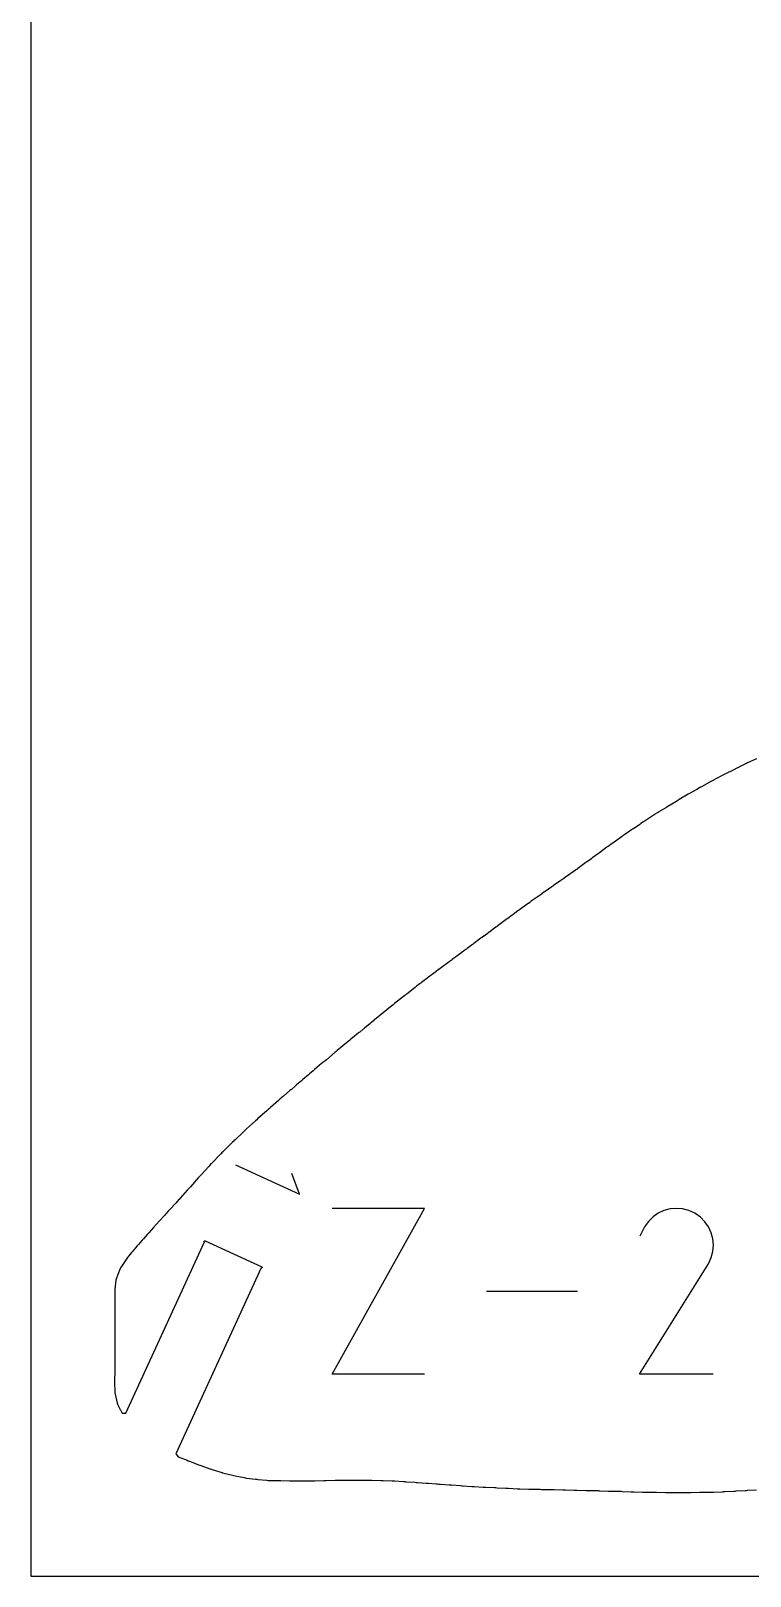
# Model space of a CAD drawing. Extents: x 0 to 600, y 0 to 500.
# Drawn here: x 0 to 58.1, y 0 to 125 of the extents above; entities that cross this region are included whole.
import ezdxf

# ---------------------------------------------------------------- set-up
doc = ezdxf.new("R2010")
doc.units = 0

msp = doc.modelspace()

# ---------------------------------------------------------------- linework, layer by layer
at = {"layer": 'annotation', "color": 1}
for p, q in [((16.542764, 33.263284), (21.71215, 30.887132)), ((21.71215, 30.887132), (21.090854, 32.564751)), ((24.355195, 16.326745), (31.805552, 29.744794)), ((31.805552, 29.744794), (24.355195, 29.744794)), ((50.289621, 29.060636), (49.917073, 28.693076)), ((50.712871, 29.352498), (50.289621, 29.060636)), ((51.175494, 29.56572), (50.712871, 29.352498)), ((51.666158, 29.697357), (51.175494, 29.56572)), ((52.173535, 29.744467), (51.666158, 29.697357)), ((52.686292, 29.704105), (52.173535, 29.744467)), ((53.193101, 29.573329), (52.686292, 29.704105)), ((53.68263, 29.349195), (53.193101, 29.573329)), ((54.120461, 29.038293), (53.68263, 29.349195)), ((53.68263, 29.349195), (53.68263, 29.349195)), ((54.486535, 28.665212), (54.120461, 29.038293)), ((49.606559, 28.252762), (49.215276, 27.502173)), ((49.917073, 28.693076), (49.606559, 28.252762)), ((54.777598, 28.241387), (54.486535, 28.665212)), ((54.990393, 27.778251), (54.777598, 28.241387)), ((55.121667, 27.28724), (54.990393, 27.778251)), ((54.993805, 25.761295), (55.126628, 26.267328)), ((55.168164, 26.779788), (55.121667, 27.28724)), ((55.126628, 26.267328), (55.168164, 26.779788)), ((49.206861, 16.326636), (54.713428, 25.191501)), ((54.713428, 25.191501), (54.720011, 25.199647)), ((54.713428, 25.191501), (54.713428, 25.191501)), ((54.720011, 25.199647), (54.726324, 25.207862)), ((54.726324, 25.207862), (54.732408, 25.216216)), ((54.732408, 25.216216), (54.738305, 25.224777)), ((54.738305, 25.224777), (54.744057, 25.233615)), ((54.744057, 25.233615), (54.749705, 25.2428)), ((54.749705, 25.2428), (54.75529, 25.2524)), ((54.75529, 25.2524), (54.760855, 25.262485)), ((54.760855, 25.262485), (54.766441, 25.273124)), ((54.766441, 25.273124), (54.993805, 25.761295)), ((54.766441, 25.273124), (54.766441, 25.273124)), ((44.175342, 23.035769), (36.838583, 23.035769)), ((31.805552, 16.326745), (24.355195, 16.326745)), ((55.166138, 16.326636), (49.206861, 16.326636))]:
    msp.add_line(p, q, dxfattribs=at)
at = {"layer": 'boundary', "color": 5}
for p, q in [((56.819147, 65.229858), (56.098168, 64.86395)), ((56.919013, 65.280502), (56.819147, 65.229858)), ((56.956575, 65.299093), (56.919013, 65.280502)), ((57.241986, 65.44143), (56.956575, 65.299093)), ((57.279548, 65.460021), (57.241986, 65.44143)), ((57.341852, 65.490596), (57.279548, 65.460021)), ((57.777419, 65.705702), (57.341852, 65.490596)), ((57.839723, 65.736277), (57.777419, 65.705702)), ((57.939589, 65.783829), (57.839723, 65.736277)), ((58.660568, 66.126586), (57.939589, 65.783829)), ((54.116525, 63.808071), (53.825097, 63.641599)), ((54.156881, 63.831069), (54.116525, 63.808071)), ((54.256747, 63.886185), (54.156881, 63.831069)), ((54.977726, 64.280779), (54.256747, 63.886185)), ((55.077592, 64.335895), (54.977726, 64.280779)), ((55.118876, 64.357647), (55.077592, 64.335895)), ((55.427488, 64.517559), (55.118876, 64.357647)), ((55.468772, 64.539311), (55.427488, 64.517559)), ((55.527353, 64.569943), (55.468772, 64.539311)), ((55.93972, 64.782675), (55.527353, 64.569943)), ((55.998302, 64.813307), (55.93972, 64.782675)), ((56.098168, 64.86395), (55.998302, 64.813307)), ((52.125718, 62.64496), (51.482637, 62.256403)), ((52.213605, 62.697889), (52.125718, 62.64496)), ((52.225584, 62.705042), (52.213605, 62.697889)), ((52.303482, 62.75178), (52.225584, 62.705042)), ((52.31546, 62.758932), (52.303482, 62.75178)), ((52.415326, 62.817344), (52.31546, 62.758932)), ((53.136303, 63.242516), (52.415326, 62.817344)), ((53.236169, 63.300928), (53.136303, 63.242516)), ((53.29568, 63.33523), (53.236169, 63.300928)), ((53.725231, 63.584298), (53.29568, 63.33523)), ((53.784741, 63.618601), (53.725231, 63.584298)), ((53.825097, 63.641599), (53.784741, 63.618601)), ((50.374172, 61.574981), (49.653195, 61.102733)), ((50.474038, 61.640523), (50.374172, 61.574981)), ((50.497839, 61.655339), (50.474038, 61.640523)), ((50.673056, 61.762364), (50.497839, 61.655339)), ((50.696856, 61.777179), (50.673056, 61.762364)), ((50.772921, 61.824115), (50.696856, 61.777179)), ((51.318684, 62.156536), (50.772921, 61.824115)), ((51.39475, 62.203473), (51.318684, 62.156536)), ((51.482637, 62.256403), (51.39475, 62.203473)), ((48.556927, 60.361515), (48.016753, 59.987731)), ((48.632618, 60.413488), (48.556927, 60.361515)), ((48.703362, 60.461381), (48.632618, 60.413488)), ((49.213411, 60.808576), (48.703362, 60.461381)), ((49.284155, 60.856469), (49.213411, 60.808576)), ((49.313277, 60.875978), (49.284155, 60.856469)), ((49.524207, 61.017682), (49.313277, 60.875978)), ((49.553329, 61.037191), (49.524207, 61.017682)), ((49.653195, 61.102733), (49.553329, 61.037191)), ((46.563508, 58.955146), (45.953392, 58.512613)), ((46.646415, 59.015047), (46.563508, 58.955146)), ((46.663374, 59.027218), (46.646415, 59.015047)), ((46.774238, 59.107151), (46.663374, 59.027218)), ((46.791197, 59.119321), (46.774238, 59.107151)), ((46.891063, 59.190298), (46.791197, 59.119321)), ((47.612041, 59.705242), (46.891063, 59.190298)), ((47.711908, 59.776219), (47.612041, 59.705242)), ((47.736082, 59.792937), (47.711908, 59.776219)), ((47.916888, 59.91904), (47.736082, 59.792937)), ((47.941062, 59.935758), (47.916888, 59.91904)), ((48.016753, 59.987731), (47.941062, 59.935758)), ((44.857103, 57.714834), (44.212178, 57.241107)), ((44.949776, 57.782315), (44.857103, 57.714834)), ((44.994431, 57.8147), (44.949776, 57.782315)), ((45.333088, 58.061952), (44.994431, 57.8147)), ((45.377743, 58.094337), (45.333088, 58.061952)), ((45.432954, 58.134302), (45.377743, 58.094337)), ((45.815274, 58.412747), (45.432954, 58.134302)), ((45.870485, 58.452712), (45.815274, 58.412747)), ((45.953392, 58.512613), (45.870485, 58.452712)), ((42.818063, 56.252916), (42.751676, 56.2063)), ((42.851542, 56.276544), (42.818063, 56.252916)), ((43.074877, 56.432953), (42.851542, 56.276544)), ((43.108355, 56.456581), (43.074877, 56.432953)), ((43.208221, 56.527542), (43.108355, 56.456581)), ((43.929199, 57.03603), (43.208221, 56.527542)), ((44.029065, 57.106991), (43.929199, 57.03603)), ((44.036259, 57.112268), (44.029065, 57.106991)), ((44.112312, 57.168349), (44.036259, 57.112268)), ((44.119505, 57.173626), (44.112312, 57.168349)), ((44.212178, 57.241107), (44.119505, 57.173626)), ((41.167068, 55.097576), (40.446089, 54.58659)), ((41.266934, 55.168862), (41.167068, 55.097576)), ((41.290988, 55.185747), (41.266934, 55.168862)), ((41.476372, 55.31532), (41.290988, 55.185747)), ((41.500426, 55.332205), (41.476372, 55.31532)), ((41.576238, 55.385456), (41.500426, 55.332205)), ((42.111832, 55.759536), (41.576238, 55.385456)), ((42.187644, 55.812786), (42.111832, 55.759536)), ((42.254033, 55.859402), (42.187644, 55.812786)), ((42.751676, 56.2063), (42.254033, 55.859402)), ((39.37232, 53.805761), (38.994325, 53.529641)), ((39.425513, 53.844617), (39.37232, 53.805761)), ((39.509213, 53.905627), (39.425513, 53.844617)), ((40.118849, 54.350485), (39.509213, 53.905627)), ((40.202549, 54.411495), (40.118849, 54.350485)), ((40.218715, 54.42319), (40.202549, 54.411495)), ((40.330057, 54.503609), (40.218715, 54.42319)), ((40.346223, 54.515304), (40.330057, 54.503609)), ((40.446089, 54.58659), (40.346223, 54.515304)), ((37.680633, 52.562121), (37.594817, 52.498128)), ((37.69136, 52.570074), (37.680633, 52.562121)), ((37.780499, 52.635806), (37.69136, 52.570074)), ((38.415663, 53.106095), (37.780499, 52.635806)), ((38.504802, 53.171827), (38.415663, 53.106095)), ((38.551476, 53.205961), (38.504802, 53.171827)), ((38.89446, 53.45665), (38.551476, 53.205961)), ((38.941134, 53.490784), (38.89446, 53.45665)), ((38.994325, 53.529641), (38.941134, 53.490784)), ((36.374459, 51.593158), (35.818352, 51.181205)), ((36.450139, 51.649363), (36.374459, 51.593158)), ((36.474324, 51.667309), (36.450139, 51.649363)), ((36.639196, 51.78951), (36.474324, 51.667309)), ((36.663381, 51.807456), (36.639196, 51.78951)), ((36.763247, 51.881424), (36.663381, 51.807456)), ((37.484223, 52.416208), (36.763247, 51.881424)), ((37.584089, 52.490175), (37.484223, 52.416208)), ((37.594817, 52.498128), (37.584089, 52.490175)), ((34.728368, 50.374453), (34.053924, 49.877309)), ((34.821957, 50.44382), (34.728368, 50.374453)), ((34.863035, 50.474319), (34.821957, 50.44382)), ((35.166088, 50.698154), (34.863035, 50.474319)), ((35.207165, 50.728653), (35.166088, 50.698154)), ((35.265955, 50.772313), (35.207165, 50.728653)), ((35.683882, 51.081339), (35.265955, 50.772313)), ((35.742671, 51.124999), (35.683882, 51.081339)), ((35.818352, 51.181205), (35.742671, 51.124999)), ((32.649278, 48.832462), (32.132353, 48.441717)), ((32.721804, 48.887232), (32.649278, 48.832462)), ((32.749144, 48.907798), (32.721804, 48.887232)), ((32.9532, 49.060877), (32.749144, 48.907798)), ((32.980539, 49.081443), (32.9532, 49.060877)), ((33.080405, 49.156096), (32.980539, 49.081443)), ((33.801383, 49.689735), (33.080405, 49.156096)), ((33.90125, 49.764387), (33.801383, 49.689735)), ((33.907527, 49.769034), (33.90125, 49.764387)), ((33.954059, 49.803295), (33.907527, 49.769034)), ((33.960335, 49.807942), (33.954059, 49.803295)), ((34.053924, 49.877309), (33.960335, 49.807942)), ((31.050692, 47.615345), (30.404756, 47.11451)), ((31.139118, 47.684044), (31.050692, 47.615345)), ((31.179804, 47.715211), (31.139118, 47.684044)), ((31.467385, 47.935354), (31.179804, 47.715211)), ((31.508071, 47.966521), (31.467385, 47.935354)), ((31.567251, 48.011618), (31.508071, 47.966521)), ((32.000645, 48.341851), (31.567251, 48.011618)), ((32.059826, 48.386948), (32.000645, 48.341851)), ((32.132353, 48.441717), (32.059826, 48.386948)), ((29.397561, 46.312619), (29.297694, 46.232465)), ((30.118542, 46.889089), (29.397561, 46.312619)), ((30.218408, 46.969243), (30.118542, 46.889089)), ((30.229849, 46.97821), (30.218408, 46.969243)), ((30.304891, 47.036843), (30.229849, 46.97821)), ((30.316331, 47.045811), (30.304891, 47.036843)), ((30.404756, 47.11451), (30.316331, 47.045811)), ((27.969435, 45.152372), (27.520263, 44.786972)), ((28.033421, 45.20439), (27.969435, 45.152372)), ((28.0693, 45.233598), (28.033421, 45.20439)), ((28.341107, 45.454688), (28.0693, 45.233598)), ((28.376987, 45.483896), (28.341107, 45.454688)), ((28.463586, 45.554554), (28.376987, 45.483896)), ((29.07823, 46.054442), (28.463586, 45.554554)), ((29.164829, 46.1251), (29.07823, 46.054442)), ((29.178095, 46.135845), (29.164829, 46.1251)), ((29.284428, 46.22172), (29.178095, 46.135845)), ((29.297694, 46.232465), (29.284428, 46.22172)), ((26.455695, 43.910955), (25.869514, 43.42861)), ((26.535562, 43.976597), (26.455695, 43.910955)), ((26.577074, 44.010821), (26.535562, 43.976597)), ((26.865421, 44.249455), (26.577074, 44.010821)), ((26.906933, 44.283679), (26.865421, 44.249455)), ((26.965288, 44.331528), (26.906933, 44.283679)), ((27.397921, 44.687105), (26.965288, 44.331528)), ((27.456276, 44.734954), (27.397921, 44.687105)), ((27.520263, 44.786972), (27.456276, 44.734954)), ((24.767761, 42.517705), (24.694145, 42.456595)), ((25.505196, 43.128629), (24.767761, 42.517705)), ((25.614855, 43.219684), (25.505196, 43.128629)), ((25.634854, 43.236084), (25.614855, 43.219684)), ((25.769649, 43.346568), (25.634854, 43.236084)), ((25.789647, 43.362968), (25.769649, 43.346568)), ((25.869514, 43.42861), (25.789647, 43.362968)), ((23.501878, 41.454203), (22.932733, 40.973699)), ((23.581889, 41.521547), (23.501878, 41.454203)), ((23.601744, 41.538237), (23.581889, 41.521547)), ((23.753578, 41.666213), (23.601744, 41.538237)), ((23.773431, 41.682902), (23.753578, 41.666213)), ((23.882593, 41.774404), (23.773431, 41.682902)), ((24.603867, 42.380942), (23.882593, 41.774404)), ((24.676985, 42.442258), (24.603867, 42.380942)), ((24.680006, 42.444782), (24.676985, 42.442258)), ((24.691123, 42.45407), (24.680006, 42.444782)), ((24.694145, 42.456595), (24.691123, 42.45407)), ((21.876107, 40.073766), (21.470596, 39.727777)), ((21.932013, 40.121416), (21.876107, 40.073766)), ((21.993461, 40.173632), (21.932013, 40.121416)), ((22.431785, 40.548621), (21.993461, 40.173632)), ((22.493233, 40.600836), (22.431785, 40.548621)), ((22.531651, 40.633358), (22.493233, 40.600836)), ((22.814303, 40.873833), (22.531651, 40.633358)), ((22.852721, 40.906355), (22.814303, 40.873833)), ((22.932733, 40.973699), (22.852721, 40.906355)), ((20.338981, 38.759415), (20.311516, 38.735638)), ((20.411382, 38.821731), (20.338981, 38.759415)), ((20.938899, 39.274068), (20.411382, 38.821731)), ((21.0113, 39.336384), (20.938899, 39.274068)), ((21.05526, 39.373934), (21.0113, 39.336384)), ((21.37073, 39.642575), (21.05526, 39.373934)), ((21.41469, 39.680126), (21.37073, 39.642575)), ((21.470596, 39.727777), (21.41469, 39.680126)), ((19.070548, 37.645554), (18.350084, 37.006325)), ((19.169882, 37.733885), (19.070548, 37.645554)), ((19.182924, 37.745421), (19.169882, 37.733885)), ((19.274286, 37.827169), (19.182924, 37.745421)), ((19.28733, 37.838705), (19.274286, 37.827169)), ((19.374153, 37.914794), (19.28733, 37.838705)), ((20.003767, 38.469036), (19.374153, 37.914794)), ((20.090589, 38.545124), (20.003767, 38.469036)), ((20.118054, 38.568901), (20.090589, 38.545124)), ((20.311516, 38.735638), (20.118054, 38.568901)), ((18.149302, 36.825401), (17.428326, 36.168516)), ((18.249168, 36.916578), (18.149302, 36.825401)), ((18.249701, 36.917059), (18.249168, 36.916578)), ((18.250218, 36.917514), (18.249701, 36.917059)), ((18.25075, 36.917996), (18.250218, 36.917514)), ((18.350084, 37.006325), (18.25075, 36.917996)), ((16.275625, 35.076573), (16.190076, 34.992394)), ((16.289943, 35.090393), (16.275625, 35.076573)), ((16.393431, 35.190494), (16.289943, 35.090393)), ((16.40775, 35.204314), (16.393431, 35.190494)), ((16.498794, 35.29036), (16.40775, 35.204314)), ((17.151514, 35.911237), (16.498794, 35.29036)), ((17.242557, 35.997284), (17.151514, 35.911237)), ((17.251379, 36.005491), (17.242557, 35.997284)), ((17.319638, 36.06913), (17.251379, 36.005491)), ((17.328461, 36.077337), (17.319638, 36.06913)), ((17.428326, 36.168516), (17.328461, 36.077337)), ((15.258376, 34.067695), (14.650715, 33.43834)), ((15.342763, 34.155863), (15.258376, 34.067695)), ((15.358242, 34.171549), (15.342763, 34.155863)), ((15.471555, 34.285833), (15.358242, 34.171549)), ((15.487033, 34.30152), (15.471555, 34.285833)), ((15.572581, 34.3857), (15.487033, 34.30152)), ((16.190076, 34.992394), (15.572581, 34.3857)), ((14.369404, 33.137073), (13.734557, 32.440861)), ((14.458342, 33.235152), (14.369404, 33.137073)), ((14.46927, 33.246851), (14.458342, 33.235152)), ((14.555402, 33.338474), (14.46927, 33.246851)), ((14.566329, 33.350172), (14.555402, 33.338474)), ((14.650715, 33.43834), (14.566329, 33.350172)), ((12.724908, 31.307555), (12.644057, 31.218016)), ((12.734162, 31.317882), (12.724908, 31.307555)), ((12.792286, 31.383403), (12.734162, 31.317882)), ((12.801538, 31.393731), (12.792286, 31.383403)), ((12.890541, 31.493597), (12.801538, 31.393731)), ((13.531074, 32.214575), (12.890541, 31.493597)), ((13.620076, 32.314442), (13.531074, 32.214575)), ((13.621687, 32.316229), (13.620076, 32.314442)), ((13.644008, 32.340994), (13.621687, 32.316229)), ((13.645619, 32.342781), (13.644008, 32.340994)), ((13.734557, 32.440861), (13.645619, 32.342781)), ((11.732037, 30.20746), (11.206519, 29.63135)), ((11.804197, 30.286501), (11.732037, 30.20746)), ((11.823213, 30.307326), (11.804197, 30.286501)), ((11.955372, 30.452195), (11.823213, 30.307326)), ((11.974387, 30.47302), (11.955372, 30.452195)), ((12.055237, 30.562559), (11.974387, 30.47302)), ((12.644057, 31.218016), (12.055237, 30.562559)), ((10.820593, 29.207834), (10.361655, 28.701115)), ((10.883487, 29.27735), (10.820593, 29.207834)), ((10.911193, 29.3077), (10.883487, 29.27735)), ((11.106654, 29.521958), (10.911193, 29.3077)), ((11.13436, 29.552308), (11.106654, 29.521958)), ((11.206519, 29.63135), (11.13436, 29.552308)), ((9.427577, 27.656232), (9.089981, 27.27571)), ((9.475493, 27.710887), (9.427577, 27.656232)), ((9.527444, 27.769426), (9.475493, 27.710887)), ((9.910826, 28.198417), (9.527444, 27.769426)), ((9.962776, 28.256955), (9.910826, 28.198417)), ((9.999749, 28.298283), (9.962776, 28.256955)), ((10.26179, 28.590271), (9.999749, 28.298283)), ((10.298762, 28.631599), (10.26179, 28.590271)), ((10.361655, 28.701115), (10.298762, 28.631599)), ((7.667249, 13.184147), (14.033944, 27.035075)), ((8.601642, 26.720086), (8.181775, 26.241914)), ((8.662065, 26.790177), (8.601642, 26.720086)), ((8.701508, 26.835388), (8.662065, 26.790177)), ((9.002623, 27.175844), (8.701508, 26.835388)), ((9.042066, 27.221055), (9.002623, 27.175844)), ((9.089981, 27.27571), (9.042066, 27.221055)), ((14.004863, 27.082413), (14.009396, 27.101388)), ((14.007936, 27.063148), (14.004863, 27.082413)), ((14.018148, 27.046525), (14.007936, 27.063148)), ((14.009396, 27.101388), (14.020845, 27.117184)), ((14.033944, 27.035075), (14.018148, 27.046525)), ((14.020845, 27.117184), (14.037468, 27.127396)), ((14.037468, 27.127396), (14.056734, 27.130469)), ((14.056734, 27.130469), (14.075709, 27.125936)), ((14.075709, 27.125936), (18.660546, 25.018477)), ((7.322085, 25.048623), (7.253847, 24.948756)), ((7.812724, 25.769603), (7.322085, 25.048623)), ((7.88096, 25.869469), (7.812724, 25.769603)), ((7.904473, 25.899245), (7.88096, 25.869469)), ((8.097838, 26.142049), (7.904473, 25.899245)), ((8.121349, 26.171823), (8.097838, 26.142049)), ((8.181775, 26.241914), (8.121349, 26.171823)), ((18.660546, 25.018477), (18.676342, 25.007028)), ((18.676342, 25.007028), (18.686554, 24.990405)), ((6.877135, 23.928182), (6.79255, 23.207201)), ((6.889212, 24.028049), (6.877135, 23.928182)), ((6.922401, 24.109908), (6.889212, 24.028049)), ((7.167455, 24.74242), (6.922401, 24.109908)), ((7.200645, 24.82428), (7.167455, 24.74242)), ((7.208761, 24.842286), (7.200645, 24.82428)), ((7.245731, 24.93075), (7.208761, 24.842286)), ((7.253847, 24.948756), (7.245731, 24.93075)), ((18.618781, 24.927617), (11.703538, 9.883306)), ((18.637756, 24.923083), (18.618781, 24.927617)), ((18.657022, 24.926157), (18.637756, 24.923083)), ((18.673645, 24.936369), (18.657022, 24.926157)), ((18.685094, 24.952164), (18.673645, 24.936369)), ((18.689627, 24.971139), (18.685094, 24.952164)), ((18.686554, 24.990405), (18.689627, 24.971139)), ((6.779201, 23.007469), (6.774027, 22.286491)), ((6.780472, 23.107335), (6.779201, 23.007469)), ((6.79255, 23.207201), (6.780472, 23.107335)), ((6.771159, 21.265917), (6.771089, 21.16605)), ((6.771322, 21.365782), (6.771159, 21.265917)), ((6.772593, 22.086758), (6.771322, 21.365782)), ((6.772755, 22.186624), (6.772593, 22.086758)), ((6.774027, 22.286491), (6.772755, 22.186624)), ((6.769823, 20.44507), (6.769753, 20.345203)), ((6.769753, 20.345203), (6.769788, 20.245338)), ((6.769788, 20.245338), (6.770015, 19.52436)), ((6.771089, 21.16605), (6.769823, 20.44507)), ((6.770015, 19.52436), (6.77005, 19.424493)), ((6.77005, 19.424493), (6.770085, 19.324627)), ((6.770085, 19.324627), (6.770351, 18.603651)), ((6.770351, 18.603651), (6.770388, 18.503785)), ((6.770388, 18.503785), (6.770424, 18.403919)), ((6.770424, 18.403919), (6.770685, 17.68294)), ((6.770685, 17.68294), (6.770722, 17.583075)), ((6.770722, 17.583075), (6.770996, 17.483208)), ((6.772066, 16.562496), (6.768121, 15.841518)), ((6.770996, 17.483208), (6.772414, 16.762227)), ((6.772689, 16.662361), (6.772066, 16.562496)), ((6.772414, 16.762227), (6.772689, 16.662361)), ((6.768121, 15.841518), (6.7675, 15.741651)), ((6.7675, 15.741651), (6.768383, 15.641785)), ((6.768383, 15.641785), (6.774667, 14.920809)), ((6.774667, 14.920809), (6.775552, 14.820943)), ((6.775552, 14.820943), (6.798821, 14.721077)), ((6.798821, 14.721077), (6.97711, 14.000096)), ((6.97711, 14.000096), (7.000381, 13.90023)), ((7.000381, 13.90023), (7.023237, 13.854122)), ((7.023237, 13.854122), (7.177788, 13.541982)), ((7.177788, 13.541982), (7.200645, 13.495874)), ((7.200645, 13.495874), (7.230378, 13.442115)), ((7.230378, 13.442115), (7.374136, 13.180975)), ((7.374136, 13.180975), (7.667249, 13.184147)), ((11.703538, 9.883306), (11.891988, 9.65878)), ((11.891988, 9.65878), (11.904063, 9.654022)), ((11.904063, 9.654022), (12.625041, 9.367434)), ((12.625041, 9.367434), (12.724908, 9.328085)), ((12.724908, 9.328085), (12.734254, 9.324422)), ((12.734254, 9.324422), (12.796243, 9.300343)), ((12.796243, 9.300343), (12.80559, 9.29668)), ((12.80559, 9.29668), (12.896109, 9.261663)), ((12.896109, 9.261663), (13.555099, 9.009263)), ((13.555099, 9.009263), (13.645618, 8.974246)), ((13.645618, 8.974246), (13.745484, 8.938651)), ((13.745484, 8.938651), (14.466462, 8.687873)), ((14.466462, 8.687873), (14.566329, 8.652277)), ((14.566329, 8.652277), (14.657323, 8.623024)), ((14.657323, 8.623024), (15.353519, 8.40522)), ((15.353519, 8.40522), (15.444514, 8.375967)), ((15.444514, 8.375967), (15.453386, 8.373127)), ((15.453386, 8.373127), (15.478163, 8.365502)), ((15.478163, 8.365502), (15.487033, 8.362662)), ((15.487033, 8.362662), (15.5869, 8.337658)), ((15.5869, 8.337658), (16.307883, 8.152295)), ((16.307883, 8.152295), (16.40775, 8.127292)), ((16.40775, 8.127292), (16.507615, 8.107616)), ((16.507615, 8.107616), (17.228594, 7.962797)), ((17.228594, 7.962797), (17.328461, 7.943121)), ((17.328461, 7.943121), (17.428326, 7.930786)), ((17.428326, 7.930786), (18.149302, 7.843763)), ((18.149302, 7.843763), (18.249168, 7.831427)), ((18.249168, 7.831427), (18.349034, 7.8211)), ((18.349034, 7.8211), (19.070015, 7.74905)), ((19.070015, 7.74905), (19.169882, 7.738723)), ((19.169882, 7.738723), (19.269747, 7.737037)), ((19.269747, 7.737037), (19.990723, 7.728793)), ((19.990723, 7.728793), (20.090589, 7.727108)), ((20.090589, 7.727108), (20.190456, 7.725814)), ((20.190456, 7.725814), (20.911434, 7.709373)), ((20.911434, 7.709373), (21.0113, 7.708079)), ((21.0113, 7.708079), (21.111166, 7.707979)), ((21.111166, 7.707979), (21.832146, 7.708778)), ((21.832146, 7.708778), (21.932013, 7.708678)), ((21.932013, 7.708678), (22.031879, 7.708965)), ((22.031879, 7.708965), (22.752854, 7.715353)), ((22.752854, 7.715353), (22.852721, 7.715641)), ((22.852721, 7.715641), (22.952587, 7.716741)), ((22.952587, 7.716741), (23.673566, 7.729874)), ((23.673566, 7.729874), (23.773431, 7.730975)), ((23.773431, 7.730975), (23.873298, 7.733233)), ((23.873298, 7.733233), (24.594278, 7.749015)), ((24.594278, 7.749015), (24.694144, 7.751273)), ((24.694144, 7.751273), (24.79401, 7.753426)), ((24.79401, 7.753426), (25.514988, 7.765383)), ((25.514988, 7.765383), (25.614855, 7.767537)), ((25.614855, 7.767537), (25.714721, 7.768501)), ((25.714721, 7.768501), (26.435697, 7.770012)), ((26.435697, 7.770012), (26.535563, 7.770976)), ((26.535563, 7.770976), (26.635429, 7.770282)), ((26.635429, 7.770282), (27.35641, 7.768016)), ((27.35641, 7.768016), (27.456276, 7.767322)), ((27.456276, 7.767322), (27.556142, 7.764994)), ((27.556142, 7.764994), (28.27712, 7.744693)), ((28.27712, 7.744693), (28.376987, 7.742364)), ((28.376987, 7.742364), (28.476853, 7.737386)), ((28.476853, 7.737386), (29.197829, 7.704549)), ((29.197829, 7.704549), (29.297694, 7.699572)), ((29.297694, 7.699572), (29.397561, 7.693805)), ((29.397561, 7.693805), (30.118542, 7.648333)), ((30.118542, 7.648333), (30.218408, 7.642565)), ((30.218408, 7.642565), (30.318273, 7.636667)), ((30.318273, 7.636667), (31.039252, 7.589025)), ((31.039252, 7.589025), (31.139118, 7.583127)), ((31.139118, 7.583127), (31.238984, 7.575803)), ((31.238984, 7.575803), (31.95996, 7.520548)), ((31.95996, 7.520548), (32.059826, 7.513223)), ((32.059826, 7.513223), (32.147483, 7.506844)), ((32.147483, 7.506844), (32.767243, 7.461635)), ((32.767243, 7.461635), (32.854899, 7.455256)), ((32.854899, 7.455256), (32.867109, 7.454367)), ((32.867109, 7.454367), (32.96833, 7.446984)), ((32.96833, 7.446984), (32.980539, 7.446095)), ((32.980539, 7.446095), (33.080405, 7.439066)), ((33.080405, 7.439066), (33.801383, 7.386473)), ((33.801383, 7.386473), (33.90125, 7.379444)), ((33.90125, 7.379444), (34.001116, 7.371868)), ((34.001116, 7.371868), (34.722092, 7.319297)), ((34.722092, 7.319297), (34.821957, 7.311721)), ((34.821957, 7.311721), (34.921824, 7.304783)), ((34.921824, 7.304783), (35.642805, 7.257615)), ((35.642805, 7.257615), (35.742671, 7.250678)), ((35.742671, 7.250678), (35.842536, 7.244164)), ((35.842536, 7.244164), (36.563515, 7.198227)), ((36.563515, 7.198227), (36.663381, 7.191714)), ((36.663381, 7.191714), (36.763247, 7.187221)), ((36.763247, 7.187221), (37.484223, 7.158316)), ((37.484223, 7.158316), (37.584089, 7.153822)), ((37.584089, 7.153822), (37.683956, 7.148942)), ((37.683956, 7.148942), (38.404936, 7.109772)), ((38.404936, 7.109772), (38.504802, 7.104892)), ((38.504802, 7.104892), (38.604669, 7.1013)), ((38.604669, 7.1013), (39.325647, 7.070559)), ((39.325647, 7.070559), (39.425513, 7.066967)), ((39.425513, 7.066967), (39.525379, 7.063726)), ((39.525379, 7.063726), (40.246357, 7.040973)), ((40.246357, 7.040973), (40.346223, 7.037732)), ((40.346223, 7.037732), (40.446089, 7.034857)), ((40.446089, 7.034857), (41.167068, 7.02026)), ((41.167068, 7.02026), (41.266934, 7.017385)), ((41.266934, 7.017385), (41.3668, 7.015181)), ((41.3668, 7.015181), (42.087778, 6.997087)), ((42.087778, 6.997087), (42.187644, 6.994883)), ((42.187644, 6.994883), (42.287511, 6.992523)), ((42.287511, 6.992523), (43.008489, 6.972414)), ((43.008489, 6.972414), (43.108355, 6.970054)), ((43.108355, 6.970054), (43.208221, 6.96793)), ((43.208221, 6.96793), (43.929199, 6.951015)), ((43.929199, 6.951015), (44.029065, 6.948891)), ((44.029065, 6.948891), (44.128931, 6.946971)), ((44.128931, 6.946971), (44.84991, 6.933215)), ((44.84991, 6.933215), (44.949776, 6.931295)), ((44.949776, 6.931295), (45.049642, 6.928871)), ((45.049642, 6.928871), (45.770619, 6.914184)), ((45.770619, 6.914184), (45.870485, 6.91176)), ((45.870485, 6.91176), (45.970352, 6.908486)), ((45.970352, 6.908486), (46.691331, 6.883818)), ((46.691331, 6.883818), (46.791197, 6.880543)), ((46.791197, 6.880543), (46.891063, 6.877549)), ((46.891063, 6.877549), (47.612041, 6.860345)), ((47.612041, 6.860345), (47.711907, 6.85735)), ((47.711907, 6.85735), (47.811773, 6.853846)), ((47.811773, 6.853846), (48.532752, 6.821406)), ((48.532752, 6.821406), (48.632618, 6.817902)), ((48.632618, 6.817902), (48.732484, 6.815569)), ((48.732484, 6.815569), (49.453462, 6.798166)), ((49.453462, 6.798166), (49.553329, 6.795832)), ((49.553329, 6.795832), (49.653195, 6.794308)), ((49.653195, 6.794308), (50.374172, 6.786139)), ((50.374172, 6.786139), (50.474038, 6.784615)), ((50.474038, 6.784615), (50.573904, 6.783512)), ((50.573904, 6.783512), (51.294884, 6.775773)), ((51.294884, 6.775773), (51.39475, 6.774671)), ((51.39475, 6.774671), (51.494615, 6.773814)), ((51.494615, 6.773814), (52.215594, 6.769586)), ((52.215594, 6.769586), (52.31546, 6.76873)), ((52.31546, 6.76873), (52.415326, 6.768612)), ((52.415326, 6.768612), (53.136303, 6.767619)), ((53.136303, 6.767619), (53.236169, 6.7675)), ((53.236169, 6.7675), (53.336035, 6.768943)), ((53.336035, 6.768943), (54.057015, 6.780628)), ((54.057015, 6.780628), (54.156881, 6.782071)), ((54.156881, 6.782071), (54.256747, 6.783879)), ((54.256747, 6.783879), (54.977725, 6.796956)), ((54.977725, 6.796956), (55.077591, 6.798764)), ((55.077591, 6.798764), (55.177458, 6.802459)), ((55.177458, 6.802459), (55.898436, 6.827256)), ((55.898436, 6.827256), (55.998302, 6.830951)), ((55.998302, 6.830951), (56.098168, 6.835884)), ((56.098168, 6.835884), (56.819146, 6.873695)), ((56.819146, 6.873695), (56.919013, 6.878627)), ((56.919013, 6.878627), (57.018879, 6.884422)), ((57.018879, 6.884422), (57.739857, 6.927431)), ((57.739857, 6.927431), (57.839723, 6.933225)), ((57.839723, 6.933225), (57.939589, 6.939471)), ((57.939589, 6.939471), (58.660568, 6.984244))]:
    msp.add_line(p, q, dxfattribs=at)
at = {"layer": 'frame', "color": 5}
for p, q in [((0, 500), (0, 0)), ((0, 0), (600, 0))]:
    msp.add_line(p, q, dxfattribs=at)

doc.saveas('drawing.dxf')
